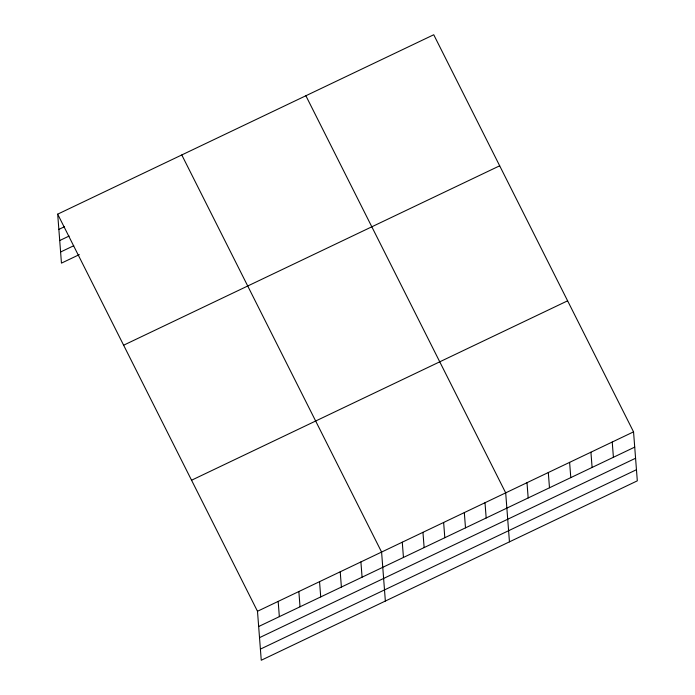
<?xml version="1.0" encoding="UTF-8"?>
<svg xmlns="http://www.w3.org/2000/svg" width="695" height="695" viewBox="0 0 695 695"><rect width="100%" height="100%" fill="white"/><g stroke="black" fill="none" stroke-linecap="round" stroke-linejoin="round"><path stroke-width="1.04" d="M57.685 214.156L433.741 34.75L633.545 431.864L637.315 480.844L261.259 660.25L257.489 611.27L57.685 214.156L61.455 263.136L79.317 254.613M58.858 229.402L64.496 226.718M59.718 240.54L69.118 236.048M60.595 252.007L73.757 245.726M123.623 345.207L499.679 165.801M191.559 480.228L567.606 300.822M257.489 611.27L633.545 431.864M258.662 626.525L634.717 447.12M259.522 637.654L635.577 458.248M260.408 649.121L636.455 469.716M305.878 95.745L505.691 492.868L509.452 541.839M181.786 154.95L381.59 552.065L385.36 601.045M612.234 442.037L613.407 457.284M590.924 452.202L592.097 467.448M569.613 462.366L570.786 477.613M548.303 472.53L549.484 487.786M527.001 482.695L528.174 497.95M485.006 502.728L486.179 517.984M464.321 512.597L465.494 527.853M443.636 522.466L444.809 537.713M422.951 532.335L424.132 547.582M402.275 542.204L403.447 557.451M360.905 561.934L362.078 577.189M340.22 571.803L341.393 587.058M319.544 581.672L320.716 596.918M298.859 591.541L300.031 606.787M278.174 601.401L279.347 616.656"/></g></svg>
